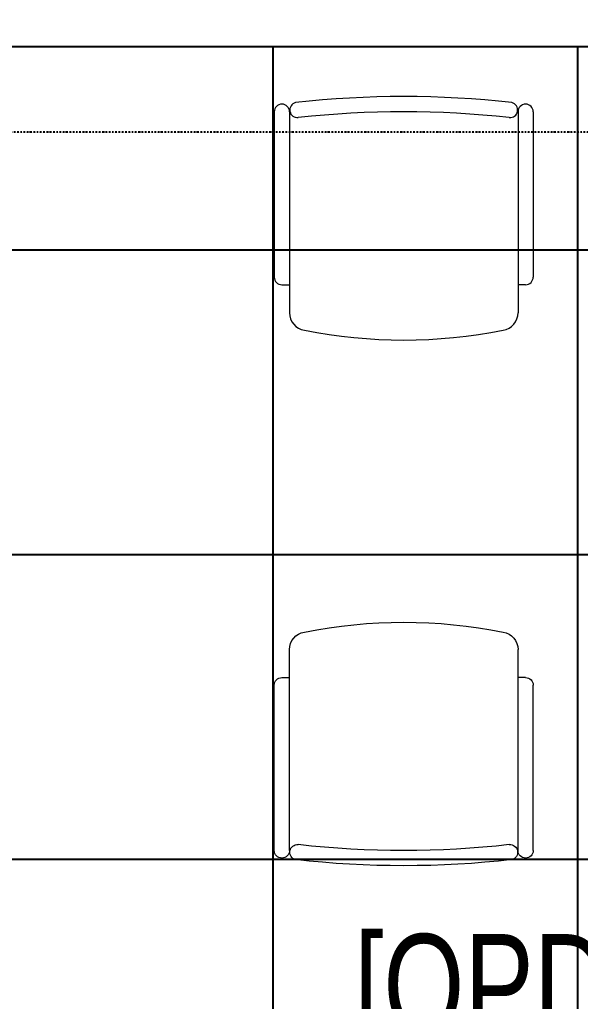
# Model space of a CAD drawing. Extents: x -12260 to 304645, y -29287 to 19916.
# Drawn here: x 17577 to 18681, y -10710 to -8777 of the extents above; entities that cross this region are included whole.
import ezdxf

# ---------------------------------------------------------------- set-up
doc = ezdxf.new("R2010")
doc.units = 0
doc.header["$LTSCALE"] = 0.25
doc.linetypes.add('DASHDOT', pattern=[25.4, 12.7, -6.35, 0, -6.35])
for name, color, linetype, lineweight in [('01-First Floor$0$72_EGR_BASE_TEXT', 252, 'Continuous', 5), ('01-First Floor$0$LOADING', 253, 'Continuous', 5), ('01-First Floor$0$Walls', 251, 'Continuous', 5), ('E-LITE-CLNG-CNDT', 6, 'DASHDOT', 35), ('T-SOUN-CLNG-CNDT', 3, 'DASHDOT', 25)]:
    doc.layers.add(name, color=color, linetype=linetype, lineweight=lineweight)
doc.layers.add('01-First Floor$0$FALSE CEILING', color=251, linetype='Continuous')
doc.layers.add('01-First Floor$0$TME-NON MEDICAL FURNITURE', color=242, linetype='Continuous')
doc.styles.add('01-First Floor$0$X3G_ENTITY_9F38', font='swisscl.ttf', dxfattribs={"height": 0.2})

# ---------------------------------------------------------------- blocks, each defined once
blk = doc.blocks.new('01-First Floor$0$GF21016-P')
at = {"layer": '01-First Floor$0$LOADING', "extrusion": (-1.24384e-09, -1.20261e-09, -1)}
for p, q in [((0.0128, 0.0179), (0.0128, 0.4136)), ((0.4628, 0.0179), (0.4628, 0.4136)), ((-0.0022, 0.3585), (0.0128, 0.3585)), ((0.4778, 0.3585), (0.4628, 0.3585)), ((-0.0172, 0.0179), (-0.0172, 0.3435)), ((0.4928, 0.0179), (0.4928, 0.3435)), ((0.4778, 0.0029), (0.4778, 0.0029))]:
    blk.add_line(p, q, dxfattribs=at)
for centre, radius, start, end in [((-0.2378, -0.5362), 1.0036, 78.7568, 101.2432), ((-0.0478, 0.4136), 0.035, 0, 80.6557), ((-0.4278, 0.4136), 0.035, 99.3443, 180), ((0.0022, 0.3435), 0.015, 0, 90), ((-0.4778, 0.3435), 0.015, 90, 180), ((-0.0284, 0.0145), 0.015, 284.3864, 95.5209), ((-0.2378, 1.8928), 1.8749, 263.6341, 276.3659), ((-0.4471, 0.0145), 0.015, 84.4791, 255.6136), ((0.0022, 0.0179), 0.015, 270, 0), ((0.0022, 0.0179), 0.015, 180, 270), ((-0.2378, 1.8734), 1.8855, 263.5119, 276.4881), ((-0.4778, 0.0179), 0.015, 270, 0), ((-0.4778, 0.0179), 0.015, 180, 270)]:
    blk.add_arc(centre, radius, start, end, dxfattribs=at)
blk = doc.blocks.new('01-First Floor')
at = {"layer": '01-First Floor$0$FALSE CEILING', "linetype": 'Continuous'}
for p, q in [((18076, -12830), (18076, -8830)), ((18676, -12830), (18676, -8830)), ((16276, -9230), (20276, -9230)), ((16276, -9830), (20276, -9830)), ((16276, -10430), (20276, -10430))]:
    blk.add_line(p, q, dxfattribs=at)
at = {"layer": '01-First Floor$0$FALSE CEILING'}
blk.add_lwpolyline([(16276, -12830), (20276, -12830), (20276, -8830), (16276, -8830)], close=True, dxfattribs=at)
at = {"layer": '01-First Floor$0$Walls'}
blk.add_line((20276, -8830), (16276, -8830), dxfattribs=at)
at = {"layer": '01-First Floor$0$TME-NON MEDICAL FURNITURE', "color": 1, "extrusion": (4.75185e-05, 1.86519e-05, 1), "xscale": -1000.000000000004, "yscale": 1000.000000000004, "zscale": -1000.000000000004, "rotation": 180.0000250467614}
blk.add_blockref('01-First Floor$0$GF21016-P', (18095.4, -8940.2, 0.5), dxfattribs=at)
at = {"layer": '01-First Floor$0$TME-NON MEDICAL FURNITURE', "color": 1, "extrusion": (4.75185e-05, -1.86519e-05, 1), "xscale": 1000.000000000004, "yscale": 1000.000000000004, "zscale": -1000.000000000001, "rotation": 359.9999749532386}
blk.add_blockref('01-First Floor$0$GF21016-P', (18095.4, -10430.8, 0.9), dxfattribs=at)
at = {"layer": '01-First Floor$0$72_EGR_BASE_TEXT', "insert": (18691.7, -10577.5, 0), "char_height": 200, "attachment_point": 2, "style": '01-First Floor$0$X3G_ENTITY_9F38'}
blk.add_mtext('[OPDF15]', dxfattribs=at)

msp = doc.modelspace()

# ---------------------------------------------------------------- linework, layer by layer
at = {"layer": 'T-SOUN-CLNG-CNDT'}
msp.add_lwpolyline([(24876, -9710), (24788.1, -9084.6, 0.373879), (24689.1, -8998.5), (15376, -8998.5, -0.414214), (15276, -8898.5), (15276, -3760)], format="xyb", dxfattribs=at)

# ---------------------------------------------------------------- block references
at = {"layer": 'E-LITE-CLNG-CNDT'}
msp.add_blockref('01-First Floor', (0, 0), dxfattribs=at)

doc.saveas('drawing.dxf')
